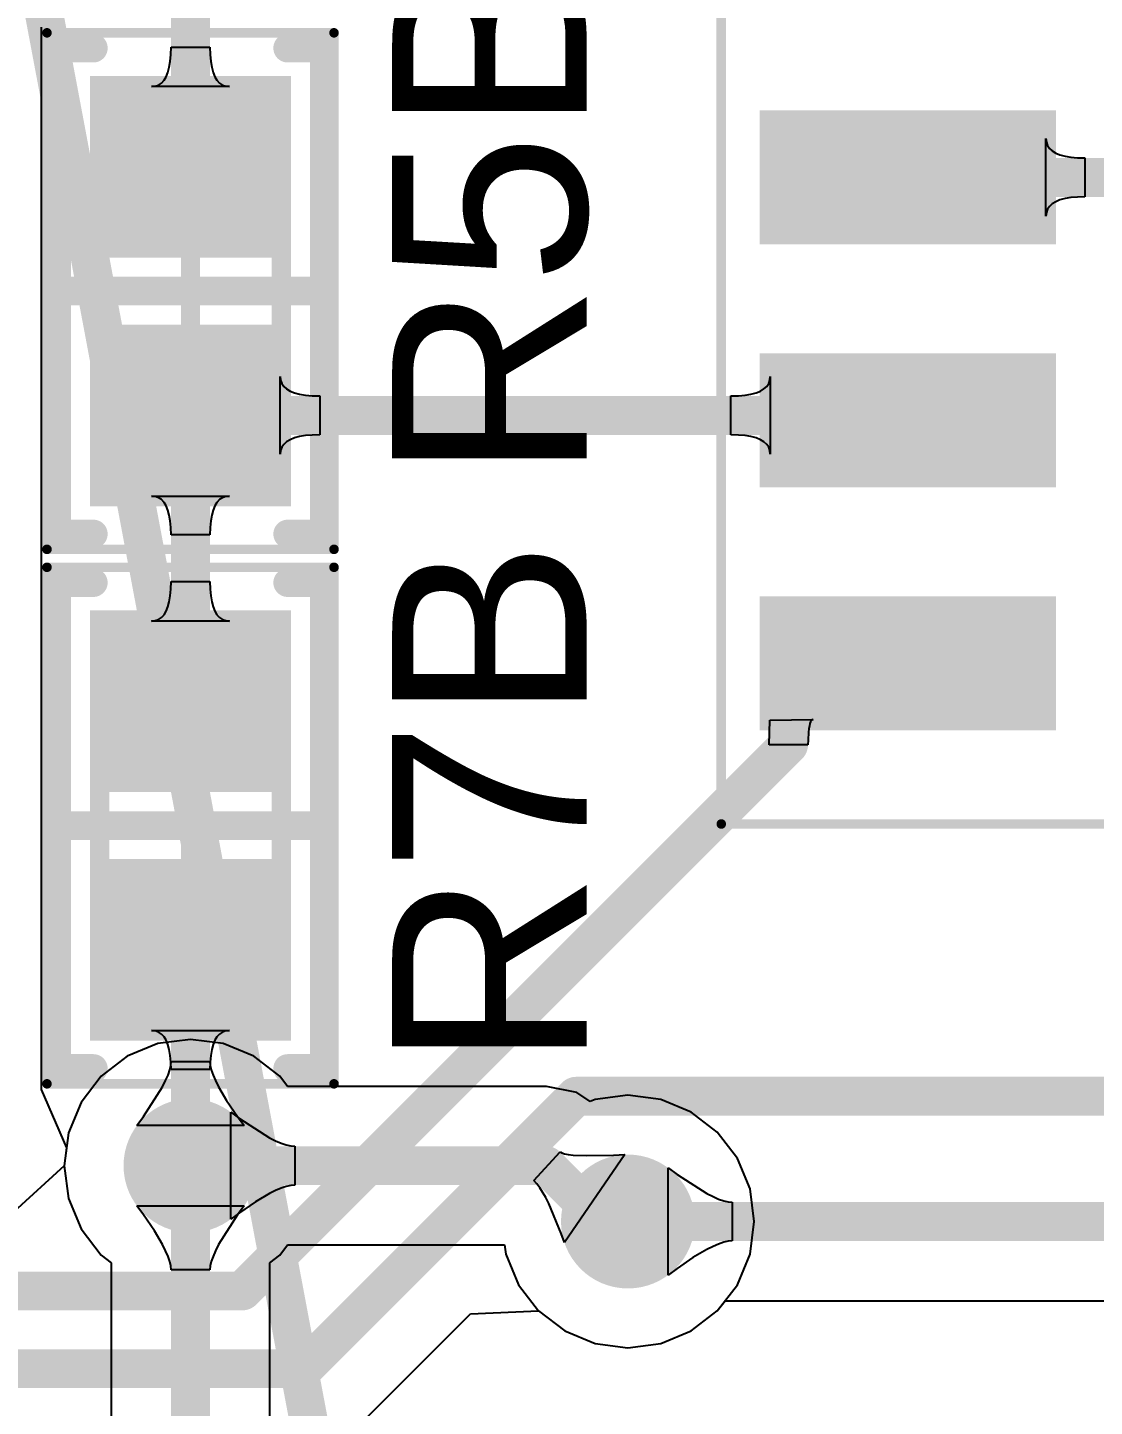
# Model space of a CAD drawing. Header units: inches. Extents: x -0.14 to 3.29, y -0.08 to 7.88.
# Drawn here: x 1.3617 to 1.5812, y 5.9472 to 6.231 of the extents above; entities that cross this region are included whole.
import ezdxf

# ---------------------------------------------------------------- set-up
doc = ezdxf.new("R2010")
doc.units = ezdxf.units.IN
doc.header["$MEASUREMENT"] = 0
for name, color, linetype in [('Bottom Layer', 5, 'Continuous'), ('PCBD Notes', 76, 'Continuous'), ('Top 3D Body', 56, 'Continuous'), ('Top Courtyard', 56, 'Continuous'), ('Top Layer', 1, 'Continuous'), ('Top Overlay', 2, 'Continuous'), ('Top Paste', 8, 'Continuous'), ('Top Solder', 216, 'Continuous'), ('Via Holes', 16, 'Continuous')]:
    doc.layers.add(name, color=color, linetype=linetype)
doc.styles.add('Arial', font='', dxfattribs={"height": 0.2})
doc.styles.get('Arial').set_extended_font_data('Arial')

# ---------------------------------------------------------------- blocks, each defined once
blk = doc.blocks.new('34355DA5_B1DA_47C2_A88A_ECF82120A4F7_258')
at = {"layer": 'Top Layer'}
for points in [[(-0.13583, -0.06181), (-0.13583, -0.03819), (-0.07874, -0.03819), (-0.07874, -0.06181)], [(-0.13583, -0.11181), (-0.13583, -0.08819), (-0.07874, -0.08819), (-0.07874, -0.11181)], [(-0.13583, -0.16181), (-0.13583, -0.13819), (-0.07874, -0.13819), (-0.07874, -0.16181)]]:
    blk.add_hatch(color=1, dxfattribs=at).paths.add_polyline_path(points)
at = {"layer": 'Top Paste'}
for points in [[(-0.13583, -0.06181), (-0.13583, -0.03819), (-0.07874, -0.03819), (-0.07874, -0.06181)], [(-0.13583, -0.11181), (-0.13583, -0.08819), (-0.07874, -0.08819), (-0.07874, -0.11181)], [(-0.13583, -0.16181), (-0.13583, -0.13819), (-0.07874, -0.13819), (-0.07874, -0.16181)]]:
    blk.add_hatch(color=8, dxfattribs=at).paths.add_polyline_path(points)
at = {"layer": 'Top Solder'}
for points in [[(-0.13779, -0.06378), (-0.13779, -0.03622), (-0.07677, -0.03622), (-0.07677, -0.06378)], [(-0.13779, -0.11378), (-0.13779, -0.08622), (-0.07677, -0.08622), (-0.07677, -0.11378)], [(-0.13779, -0.16378), (-0.13779, -0.13622), (-0.07677, -0.13622), (-0.07677, -0.16378)]]:
    blk.add_hatch(color=216, dxfattribs=at).paths.add_polyline_path(points)
at = {"layer": 'Top Courtyard'}
for points in [[(-0.14567, -0.18307, 0.00197, 0.00197, 0), (-0.14567, 0.18307, 0.00197, 0.00197, 0)], [(-0.14567, -0.18307, 0.00197, 0.00197, 0), (0.14567, -0.18307, 0.00197, 0.00197, 0)]]:
    blk.add_lwpolyline(points, format="xyseb", dxfattribs=at)
blk.add_lwpolyline([(-0.14616, -0.18307, 0.000984, 0.000984, 1), (-0.14518, -0.18307, 0.000984, 0.000984, 1)], format="xyseb", close=True, dxfattribs=at)
blk.add_lwpolyline([(-0.14616, -0.18307, 0.000984, 0.000984, 1), (-0.14518, -0.18307, 0.000984, 0.000984, 1)], format="xyseb", close=True, dxfattribs=at)
blk = doc.blocks.new('RES_0603_1608_325')
at = {"layer": 'Top Layer'}
for points in [[(-0.04232, -0.0187), (-0.04232, 0.0187), (-0.00886, 0.0187), (-0.00886, -0.0187)], [(0.00886, -0.0187), (0.00886, 0.0187), (0.04232, 0.0187), (0.04232, -0.0187)]]:
    blk.add_hatch(color=1, dxfattribs=at).paths.add_polyline_path(points)
at = {"layer": 'Top Paste'}
for points in [[(-0.04232, -0.0187), (-0.04232, 0.0187), (-0.00886, 0.0187), (-0.00886, -0.0187)], [(0.00886, -0.0187), (0.00886, 0.0187), (0.04232, 0.0187), (0.04232, -0.0187)]]:
    blk.add_hatch(color=8, dxfattribs=at).paths.add_polyline_path(points)
at = {"layer": 'Top Solder'}
for points in [[(-0.04429, -0.02067), (-0.04429, 0.02067), (-0.00689, 0.02067), (-0.00689, -0.02067)], [(0.00689, -0.02067), (0.00689, 0.02067), (0.04429, 0.02067), (0.04429, -0.02067)]]:
    blk.add_hatch(color=216, dxfattribs=at).paths.add_polyline_path(points)
at = {"layer": 'Top 3D Body'}
for points in [[(0.03445, 0.0187, 0.00394, 0.00394, 0), (-0.03445, 0.0187, 0.00394, 0.00394, 0)], [(-0.03445, -0.0187, 0.00394, 0.00394, 0), (-0.03445, 0.0187, 0.00394, 0.00394, 0)], [(0.03445, -0.0187, 0.00394, 0.00394, 0), (0.03445, 0.0187, 0.00394, 0.00394, 0)], [(0.03445, -0.0187, 0.00394, 0.00394, 0), (-0.03445, -0.0187, 0.00394, 0.00394, 0)]]:
    blk.add_lwpolyline(points, format="xyseb", dxfattribs=at)
for points in [[(-0.03543, 0.0187, 0.00197, 0.00197, 1), (-0.03346, 0.0187, 0.00197, 0.00197, 1)], [(-0.03543, 0.0187, 0.00197, 0.00197, 1), (-0.03346, 0.0187, 0.00197, 0.00197, 1)], [(0.03347, 0.0187, 0.00197, 0.00197, 1), (0.03543, 0.0187, 0.00197, 0.00197, 1)], [(0.03347, 0.0187, 0.00197, 0.00197, 1), (0.03543, 0.0187, 0.00197, 0.00197, 1)], [(-0.03543, -0.0187, 0.00197, 0.00197, 1), (-0.03346, -0.0187, 0.00197, 0.00197, 1)], [(-0.03543, -0.0187, 0.00197, 0.00197, 1), (-0.03346, -0.0187, 0.00197, 0.00197, 1)], [(0.03347, -0.0187, 0.00197, 0.00197, 1), (0.03543, -0.0187, 0.00197, 0.00197, 1)], [(0.03347, -0.0187, 0.00197, 0.00197, 1), (0.03543, -0.0187, 0.00197, 0.00197, 1)]]:
    blk.add_lwpolyline(points, format="xyseb", close=True, dxfattribs=at)
at = {"layer": 'Top Courtyard'}
for points in [[(0.05315, 0.02953, 0.00197, 0.00197, 0), (-0.05315, 0.02953, 0.00197, 0.00197, 0)], [(-0.05315, -0.02953, 0.00197, 0.00197, 0), (-0.05315, 0.02953, 0.00197, 0.00197, 0)], [(0.05315, -0.02953, 0.00197, 0.00197, 0), (0.05315, 0.02953, 0.00197, 0.00197, 0)], [(0, -0.0187, 0.00394, 0.00394, 0), (0, 0.0187, 0.00394, 0.00394, 0)], [(0.0187, 0, 0.00394, 0.00394, 0), (-0.0187, 0, 0.00394, 0.00394, 0)], [(0.05315, -0.02953, 0.00197, 0.00197, 0), (-0.05315, -0.02953, 0.00197, 0.00197, 0)]]:
    blk.add_lwpolyline(points, format="xyseb", dxfattribs=at)
for points in [[(-0.05364, 0.02953, 0.000984, 0.000984, 1), (-0.05266, 0.02953, 0.000984, 0.000984, 1)], [(-0.05364, 0.02953, 0.000984, 0.000984, 1), (-0.05266, 0.02953, 0.000984, 0.000984, 1)], [(0.05266, 0.02953, 0.000984, 0.000984, 1), (0.05364, 0.02953, 0.000984, 0.000984, 1)], [(0.05266, 0.02953, 0.000984, 0.000984, 1), (0.05364, 0.02953, 0.000984, 0.000984, 1)], [(-0.00098, 0.0187, 0.00197, 0.00197, 1), (0.00098, 0.0187, 0.00197, 0.00197, 1)], [(-0.01968, 0, 0.00197, 0.00197, 1), (-0.01772, 0, 0.00197, 0.00197, 1)], [(0.01772, 0, 0.00197, 0.00197, 1), (0.01969, 0, 0.00197, 0.00197, 1)], [(-0.00098, -0.0187, 0.00197, 0.00197, 1), (0.00098, -0.0187, 0.00197, 0.00197, 1)], [(-0.05364, -0.02953, 0.000984, 0.000984, 1), (-0.05266, -0.02953, 0.000984, 0.000984, 1)], [(-0.05364, -0.02953, 0.000984, 0.000984, 1), (-0.05266, -0.02953, 0.000984, 0.000984, 1)], [(0.05266, -0.02953, 0.000984, 0.000984, 1), (0.05364, -0.02953, 0.000984, 0.000984, 1)], [(0.05266, -0.02953, 0.000984, 0.000984, 1), (0.05364, -0.02953, 0.000984, 0.000984, 1)]]:
    blk.add_lwpolyline(points, format="xyseb", close=True, dxfattribs=at)
at = {"layer": 'Top Overlay'}
for points in [[(0.05, 0.02756, 0.00591, 0.00591, 0), (-0.05, 0.02756, 0.00591, 0.00591, 0)], [(-0.05, 0.02, 0.00591, 0.00591, 0), (-0.05, 0.02756, 0.00591, 0.00591, 0)], [(0, -0.02756, 0.00591, 0.00591, 0), (0, 0.02756, 0.00591, 0.00591, 0)], [(0.05, 0.02, 0.00591, 0.00591, 0), (0.05, 0.02756, 0.00591, 0.00591, 0)], [(-0.05, -0.02756, 0.00591, 0.00591, 0), (-0.05, -0.02, 0.00591, 0.00591, 0)], [(0.05, -0.02756, 0.00591, 0.00591, 0), (0.05, -0.02, 0.00591, 0.00591, 0)], [(0.05, -0.02756, 0.00591, 0.00591, 0), (-0.05, -0.02756, 0.00591, 0.00591, 0)]]:
    blk.add_lwpolyline(points, format="xyseb", dxfattribs=at)
for points in [[(-0.05148, 0.02756, 0.00295, 0.00295, 1), (-0.04852, 0.02756, 0.00295, 0.00295, 1)], [(-0.05148, 0.02756, 0.00295, 0.00295, 1), (-0.04852, 0.02756, 0.00295, 0.00295, 1)], [(-0.00148, 0.02756, 0.00295, 0.00295, 1), (0.00148, 0.02756, 0.00295, 0.00295, 1)], [(0.04852, 0.02756, 0.00295, 0.00295, 1), (0.05148, 0.02756, 0.00295, 0.00295, 1)], [(0.04852, 0.02756, 0.00295, 0.00295, 1), (0.05148, 0.02756, 0.00295, 0.00295, 1)], [(-0.05148, 0.02, 0.00295, 0.00295, 1), (-0.04852, 0.02, 0.00295, 0.00295, 1)], [(0.04852, 0.02, 0.00295, 0.00295, 1), (0.05148, 0.02, 0.00295, 0.00295, 1)], [(-0.05148, -0.02, 0.00295, 0.00295, 1), (-0.04852, -0.02, 0.00295, 0.00295, 1)], [(0.04852, -0.02, 0.00295, 0.00295, 1), (0.05148, -0.02, 0.00295, 0.00295, 1)], [(-0.05148, -0.02756, 0.00295, 0.00295, 1), (-0.04852, -0.02756, 0.00295, 0.00295, 1)], [(-0.05148, -0.02756, 0.00295, 0.00295, 1), (-0.04852, -0.02756, 0.00295, 0.00295, 1)], [(-0.00148, -0.02756, 0.00295, 0.00295, 1), (0.00148, -0.02756, 0.00295, 0.00295, 1)], [(0.04852, -0.02756, 0.00295, 0.00295, 1), (0.05148, -0.02756, 0.00295, 0.00295, 1)], [(0.04852, -0.02756, 0.00295, 0.00295, 1), (0.05148, -0.02756, 0.00295, 0.00295, 1)]]:
    blk.add_lwpolyline(points, format="xyseb", close=True, dxfattribs=at)
blk = doc.blocks.new('RES_0603_1608_345')
at = {"layer": 'Top Layer'}
for points in [[(-0.04232, -0.0187), (-0.04232, 0.0187), (-0.00886, 0.0187), (-0.00886, -0.0187)], [(0.00886, -0.0187), (0.00886, 0.0187), (0.04232, 0.0187), (0.04232, -0.0187)]]:
    blk.add_hatch(color=1, dxfattribs=at).paths.add_polyline_path(points)
at = {"layer": 'Top Paste'}
for points in [[(-0.04232, -0.0187), (-0.04232, 0.0187), (-0.00886, 0.0187), (-0.00886, -0.0187)], [(0.00886, -0.0187), (0.00886, 0.0187), (0.04232, 0.0187), (0.04232, -0.0187)]]:
    blk.add_hatch(color=8, dxfattribs=at).paths.add_polyline_path(points)
at = {"layer": 'Top Solder'}
for points in [[(-0.04429, -0.02067), (-0.04429, 0.02067), (-0.00689, 0.02067), (-0.00689, -0.02067)], [(0.00689, -0.02067), (0.00689, 0.02067), (0.04429, 0.02067), (0.04429, -0.02067)]]:
    blk.add_hatch(color=216, dxfattribs=at).paths.add_polyline_path(points)
at = {"layer": 'Top 3D Body'}
for points in [[(0.03445, 0.0187, 0.00394, 0.00394, 0), (-0.03445, 0.0187, 0.00394, 0.00394, 0)], [(-0.03445, -0.0187, 0.00394, 0.00394, 0), (-0.03445, 0.0187, 0.00394, 0.00394, 0)], [(0.03445, -0.0187, 0.00394, 0.00394, 0), (0.03445, 0.0187, 0.00394, 0.00394, 0)], [(0.03445, -0.0187, 0.00394, 0.00394, 0), (-0.03445, -0.0187, 0.00394, 0.00394, 0)]]:
    blk.add_lwpolyline(points, format="xyseb", dxfattribs=at)
for points in [[(-0.03543, 0.0187, 0.00197, 0.00197, 1), (-0.03346, 0.0187, 0.00197, 0.00197, 1)], [(-0.03543, 0.0187, 0.00197, 0.00197, 1), (-0.03346, 0.0187, 0.00197, 0.00197, 1)], [(0.03347, 0.0187, 0.00197, 0.00197, 1), (0.03543, 0.0187, 0.00197, 0.00197, 1)], [(0.03347, 0.0187, 0.00197, 0.00197, 1), (0.03543, 0.0187, 0.00197, 0.00197, 1)], [(-0.03543, -0.0187, 0.00197, 0.00197, 1), (-0.03346, -0.0187, 0.00197, 0.00197, 1)], [(-0.03543, -0.0187, 0.00197, 0.00197, 1), (-0.03346, -0.0187, 0.00197, 0.00197, 1)], [(0.03347, -0.0187, 0.00197, 0.00197, 1), (0.03543, -0.0187, 0.00197, 0.00197, 1)], [(0.03347, -0.0187, 0.00197, 0.00197, 1), (0.03543, -0.0187, 0.00197, 0.00197, 1)]]:
    blk.add_lwpolyline(points, format="xyseb", close=True, dxfattribs=at)
at = {"layer": 'Top Courtyard'}
for points in [[(0.05315, 0.02953, 0.00197, 0.00197, 0), (-0.05315, 0.02953, 0.00197, 0.00197, 0)], [(-0.05315, -0.02953, 0.00197, 0.00197, 0), (-0.05315, 0.02953, 0.00197, 0.00197, 0)], [(0.05315, -0.02953, 0.00197, 0.00197, 0), (0.05315, 0.02953, 0.00197, 0.00197, 0)], [(0, -0.0187, 0.00394, 0.00394, 0), (0, 0.0187, 0.00394, 0.00394, 0)], [(0.0187, 0, 0.00394, 0.00394, 0), (-0.0187, 0, 0.00394, 0.00394, 0)], [(0.05315, -0.02953, 0.00197, 0.00197, 0), (-0.05315, -0.02953, 0.00197, 0.00197, 0)]]:
    blk.add_lwpolyline(points, format="xyseb", dxfattribs=at)
for points in [[(-0.05364, 0.02953, 0.000984, 0.000984, 1), (-0.05266, 0.02953, 0.000984, 0.000984, 1)], [(-0.05364, 0.02953, 0.000984, 0.000984, 1), (-0.05266, 0.02953, 0.000984, 0.000984, 1)], [(0.05266, 0.02953, 0.000984, 0.000984, 1), (0.05364, 0.02953, 0.000984, 0.000984, 1)], [(0.05266, 0.02953, 0.000984, 0.000984, 1), (0.05364, 0.02953, 0.000984, 0.000984, 1)], [(-0.00098, 0.0187, 0.00197, 0.00197, 1), (0.00098, 0.0187, 0.00197, 0.00197, 1)], [(-0.01968, 0, 0.00197, 0.00197, 1), (-0.01772, 0, 0.00197, 0.00197, 1)], [(0.01772, 0, 0.00197, 0.00197, 1), (0.01969, 0, 0.00197, 0.00197, 1)], [(-0.00098, -0.0187, 0.00197, 0.00197, 1), (0.00098, -0.0187, 0.00197, 0.00197, 1)], [(-0.05364, -0.02953, 0.000984, 0.000984, 1), (-0.05266, -0.02953, 0.000984, 0.000984, 1)], [(-0.05364, -0.02953, 0.000984, 0.000984, 1), (-0.05266, -0.02953, 0.000984, 0.000984, 1)], [(0.05266, -0.02953, 0.000984, 0.000984, 1), (0.05364, -0.02953, 0.000984, 0.000984, 1)], [(0.05266, -0.02953, 0.000984, 0.000984, 1), (0.05364, -0.02953, 0.000984, 0.000984, 1)]]:
    blk.add_lwpolyline(points, format="xyseb", close=True, dxfattribs=at)
at = {"layer": 'Top Overlay'}
for points in [[(0.05, 0.02756, 0.00591, 0.00591, 0), (-0.05, 0.02756, 0.00591, 0.00591, 0)], [(-0.05, 0.02, 0.00591, 0.00591, 0), (-0.05, 0.02756, 0.00591, 0.00591, 0)], [(0, -0.02756, 0.00591, 0.00591, 0), (0, 0.02756, 0.00591, 0.00591, 0)], [(0.05, 0.02, 0.00591, 0.00591, 0), (0.05, 0.02756, 0.00591, 0.00591, 0)], [(-0.05, -0.02756, 0.00591, 0.00591, 0), (-0.05, -0.02, 0.00591, 0.00591, 0)], [(0.05, -0.02756, 0.00591, 0.00591, 0), (0.05, -0.02, 0.00591, 0.00591, 0)], [(0.05, -0.02756, 0.00591, 0.00591, 0), (-0.05, -0.02756, 0.00591, 0.00591, 0)]]:
    blk.add_lwpolyline(points, format="xyseb", dxfattribs=at)
for points in [[(-0.05148, 0.02756, 0.00295, 0.00295, 1), (-0.04852, 0.02756, 0.00295, 0.00295, 1)], [(-0.05148, 0.02756, 0.00295, 0.00295, 1), (-0.04852, 0.02756, 0.00295, 0.00295, 1)], [(-0.00148, 0.02756, 0.00295, 0.00295, 1), (0.00148, 0.02756, 0.00295, 0.00295, 1)], [(0.04852, 0.02756, 0.00295, 0.00295, 1), (0.05148, 0.02756, 0.00295, 0.00295, 1)], [(0.04852, 0.02756, 0.00295, 0.00295, 1), (0.05148, 0.02756, 0.00295, 0.00295, 1)], [(-0.05148, 0.02, 0.00295, 0.00295, 1), (-0.04852, 0.02, 0.00295, 0.00295, 1)], [(0.04852, 0.02, 0.00295, 0.00295, 1), (0.05148, 0.02, 0.00295, 0.00295, 1)], [(-0.05148, -0.02, 0.00295, 0.00295, 1), (-0.04852, -0.02, 0.00295, 0.00295, 1)], [(0.04852, -0.02, 0.00295, 0.00295, 1), (0.05148, -0.02, 0.00295, 0.00295, 1)], [(-0.05148, -0.02756, 0.00295, 0.00295, 1), (-0.04852, -0.02756, 0.00295, 0.00295, 1)], [(-0.05148, -0.02756, 0.00295, 0.00295, 1), (-0.04852, -0.02756, 0.00295, 0.00295, 1)], [(-0.00148, -0.02756, 0.00295, 0.00295, 1), (0.00148, -0.02756, 0.00295, 0.00295, 1)], [(0.04852, -0.02756, 0.00295, 0.00295, 1), (0.05148, -0.02756, 0.00295, 0.00295, 1)], [(0.04852, -0.02756, 0.00295, 0.00295, 1), (0.05148, -0.02756, 0.00295, 0.00295, 1)]]:
    blk.add_lwpolyline(points, format="xyseb", close=True, dxfattribs=at)

msp = doc.modelspace()

# ---------------------------------------------------------------- hatches: boundary and pattern name
at = {"layer": 'Bottom Layer'}
h = msp.add_hatch(color=5, dxfattribs=at)
edge = h.paths.add_edge_path()
edge.add_arc((1.3952, 5.99677), 0.01378, 0, 360)
h = msp.add_hatch(color=5, dxfattribs=at)
edge = h.paths.add_edge_path()
edge.add_arc((1.48521, 5.98528), 0.01378, 0, 360)
at = {"layer": 'Top Layer'}
h = msp.add_hatch(color=1, dxfattribs=at)
edge = h.paths.add_edge_path()
edge.add_arc((1.3952, 5.99677), 0.01378, 0, 360)
h = msp.add_hatch(color=1, dxfattribs=at)
edge = h.paths.add_edge_path()
edge.add_arc((1.48521, 5.98528), 0.01378, 0, 360)
at = {"layer": 'Via Holes'}
h = msp.add_hatch(color=7, dxfattribs=at)
edge = h.paths.add_edge_path()
edge.add_arc((1.3952, 5.99677), 0.00689, 0, 360)
h = msp.add_hatch(color=7, dxfattribs=at)
edge = h.paths.add_edge_path()
edge.add_arc((1.48521, 5.98528), 0.00689, 0, 360)

# ---------------------------------------------------------------- linework, layer by layer
at = {"layer": 'Bottom Layer'}
for p, q in [((1.38847, 6.02189), (1.3822, 6.01929)), ((1.3952, 6.02277), (1.38847, 6.02189)), ((1.40193, 6.02189), (1.3952, 6.02277)), ((1.4082, 6.01929), (1.40193, 6.02189)), ((1.3822, 6.01929), (1.37681, 6.01516)), ((1.41358, 6.01516), (1.4082, 6.01929)), ((1.37681, 6.01516), (1.37268, 6.00977)), ((1.41517, 6.01308), (1.41358, 6.01516)), ((1.46842, 6.01308), (1.41517, 6.01308)), ((1.47467, 6.01184), (1.46842, 6.01308)), ((1.47746, 6.00997), (1.47467, 6.01184)), ((1.48521, 6.01128), (1.47848, 6.01039)), ((1.49194, 6.01039), (1.48521, 6.01128)), ((1.37268, 6.00977), (1.37008, 6.0035)), ((1.40347, 5.98575), (1.40347, 6.00779)), ((1.40347, 6.00779), (1.40529, 6.00646)), ((1.47848, 6.01039), (1.47746, 6.00997)), ((1.49821, 6.0078), (1.49194, 6.01039)), ((1.50359, 6.00366), (1.49821, 6.0078)), ((1.40529, 6.00646), (1.41144, 6.00252)), ((1.37008, 6.0035), (1.3692, 5.99677)), ((1.41144, 6.00252), (1.4127, 6.00189)), ((1.50773, 5.99828), (1.50359, 6.00366)), ((1.4127, 6.00189), (1.41386, 6.0014)), ((1.41386, 6.0014), (1.4149, 6.00105)), ((1.4149, 6.00105), (1.41583, 6.00084)), ((1.41583, 6.00084), (1.41665, 6.00077)), ((1.41665, 6.00077), (1.41665, 5.99277)), ((1.46583, 5.99371), (1.47125, 5.9996)), ((1.47125, 5.9996), (1.47159, 5.99939)), ((1.47159, 5.99939), (1.47215, 5.99921)), ((1.47215, 5.99921), (1.47293, 5.99907)), ((1.47293, 5.99907), (1.47393, 5.99896)), ((1.3692, 5.99677), (1.37008, 5.99004)), ((1.48454, 5.99904), (1.47213, 5.98093)), ((1.47393, 5.99896), (1.47659, 5.99885)), ((1.47659, 5.99885), (1.48222, 5.99894)), ((1.48222, 5.99894), (1.48454, 5.99904)), ((1.51032, 5.99201), (1.50773, 5.99828)), ((1.46644, 5.99303), (1.46583, 5.99371)), ((1.41144, 5.99102), (1.40858, 5.98933)), ((1.4127, 5.99165), (1.41144, 5.99102)), ((1.41386, 5.99214), (1.4127, 5.99165)), ((1.4149, 5.99249), (1.41386, 5.99214)), ((1.41583, 5.9927), (1.4149, 5.99249)), ((1.41665, 5.99277), (1.41583, 5.9927)), ((1.46706, 5.99221), (1.46644, 5.99303)), ((1.46831, 5.99019), (1.46706, 5.99221)), ((1.51121, 5.98528), (1.51032, 5.99201)), ((1.37008, 5.99004), (1.37268, 5.98377)), ((1.38551, 5.98668), (1.38418, 5.9885)), ((1.38418, 5.9885), (1.40622, 5.9885)), ((1.40622, 5.9885), (1.40488, 5.98668)), ((1.40858, 5.98933), (1.40529, 5.98709)), ((1.46894, 5.98898), (1.46831, 5.99019)), ((1.47149, 5.9828), (1.46894, 5.98898)), ((1.38776, 5.98338), (1.38551, 5.98668)), ((1.40488, 5.98668), (1.40095, 5.98053)), ((1.40529, 5.98709), (1.40347, 5.98575)), ((1.51032, 5.97855), (1.51121, 5.98528)), ((1.37268, 5.98377), (1.37681, 5.97838)), ((1.38944, 5.98053), (1.38776, 5.98338)), ((1.47213, 5.98093), (1.47149, 5.9828)), ((1.39007, 5.97926), (1.38944, 5.98053)), ((1.39057, 5.97811), (1.39007, 5.97926)), ((1.40032, 5.97926), (1.39983, 5.97811)), ((1.40095, 5.98053), (1.40032, 5.97926)), ((1.41358, 5.97838), (1.41517, 5.98046)), ((1.41517, 5.98046), (1.45984, 5.98046)), ((1.45984, 5.98046), (1.46009, 5.97855)), ((1.37681, 5.97838), (1.37888, 5.97679)), ((1.37888, 5.97679), (1.37888, 5.38438)), ((1.39092, 5.97707), (1.39057, 5.97811)), ((1.39113, 5.97614), (1.39092, 5.97707)), ((1.39948, 5.97707), (1.39927, 5.97614)), ((1.39983, 5.97811), (1.39948, 5.97707)), ((1.41151, 5.97679), (1.41358, 5.97838)), ((1.41151, 5.38438), (1.41151, 5.97679)), ((1.46009, 5.97855), (1.46269, 5.97228)), ((1.50773, 5.97228), (1.51032, 5.97855)), ((1.3912, 5.97532), (1.39113, 5.97614)), ((1.3992, 5.97532), (1.3912, 5.97532)), ((1.39927, 5.97614), (1.3992, 5.97532)), ((1.46269, 5.97228), (1.46682, 5.96689)), ((1.50359, 5.96689), (1.50773, 5.97228)), ((1.46682, 5.96689), (1.47221, 5.96276)), ((1.49821, 5.96276), (1.50359, 5.96689)), ((1.47221, 5.96276), (1.47848, 5.96016)), ((1.49194, 5.96016), (1.49821, 5.96276)), ((1.47848, 5.96016), (1.48521, 5.95928)), ((1.48521, 5.95928), (1.49194, 5.96016))]:
    msp.add_line(p, q, dxfattribs=at)
for points in [[(1.3952, 5.36441, 0.008, 0.008, 0), (1.3952, 5.99677, 0.008, 0.008, 0)], [(1.3952, 5.99677, 0.008, 0.008, 0), (1.46842, 5.99677, 0.008, 0.008, 0)], [(1.46842, 5.99677, 0.008, 0.008, 0), (1.47992, 5.98528, 0.008, 0.008, 0)], [(1.47992, 5.98528, 0.008, 0.008, 0), (1.48521, 5.98528, 0.008, 0.008, 0)]]:
    msp.add_lwpolyline(points, format="xyseb", dxfattribs=at)
for points in [[(1.3932, 5.99677, 0.004, 0.004, 1), (1.3972, 5.99677, 0.004, 0.004, 1)], [(1.3932, 5.99677, 0.004, 0.004, 1), (1.3972, 5.99677, 0.004, 0.004, 1)], [(1.46642, 5.99677, 0.004, 0.004, 1), (1.47042, 5.99677, 0.004, 0.004, 1)], [(1.46642, 5.99677, 0.004, 0.004, 1), (1.47042, 5.99677, 0.004, 0.004, 1)], [(1.47792, 5.98528, 0.004, 0.004, 1), (1.48192, 5.98528, 0.004, 0.004, 1)], [(1.47792, 5.98528, 0.004, 0.004, 1), (1.48192, 5.98528, 0.004, 0.004, 1)], [(1.48321, 5.98528, 0.004, 0.004, 1), (1.48721, 5.98528, 0.004, 0.004, 1)]]:
    msp.add_lwpolyline(points, format="xyseb", close=True, dxfattribs=at)
at = {"layer": 'PCBD Notes'}
msp.add_lwpolyline([(1.08268, 7.73622, 0.00787, 0.00787, 0), (2.06693, 2.5, 0.00787, 0.00787, 0)], format="xyseb", dxfattribs=at)
at = {"layer": 'Top Layer'}
for p, q in [((1.3645, 6.23109), (1.3645, 6.17363)), ((1.39116, 6.22543), (1.3912, 6.22697)), ((1.3912, 6.22697), (1.3992, 6.22697)), ((1.3992, 6.22697), (1.39924, 6.22543)), ((1.39084, 6.22283), (1.39104, 6.22405)), ((1.39104, 6.22405), (1.39116, 6.22543)), ((1.39924, 6.22543), (1.39936, 6.22405)), ((1.39936, 6.22405), (1.39956, 6.22283)), ((1.38976, 6.22015), (1.3902, 6.22088)), ((1.3902, 6.22088), (1.39056, 6.22178)), ((1.39056, 6.22178), (1.39084, 6.22283)), ((1.39956, 6.22283), (1.39984, 6.22178)), ((1.39984, 6.22178), (1.4002, 6.22088)), ((1.4002, 6.22088), (1.40064, 6.22015)), ((1.3872, 6.21885), (1.38796, 6.21894)), ((1.4032, 6.21885), (1.3872, 6.21885)), ((1.38796, 6.21894), (1.38864, 6.21918)), ((1.38864, 6.21918), (1.38924, 6.21959)), ((1.38924, 6.21959), (1.38976, 6.22015)), ((1.40064, 6.22015), (1.40116, 6.21959)), ((1.40116, 6.21959), (1.40176, 6.21918)), ((1.40176, 6.21918), (1.40244, 6.21894)), ((1.40244, 6.21894), (1.4032, 6.21885)), ((1.57122, 6.19216), (1.57122, 6.20816)), ((1.57122, 6.20816), (1.5713, 6.2074)), ((1.5713, 6.2074), (1.57154, 6.20672)), ((1.57154, 6.20672), (1.57194, 6.20612)), ((1.57194, 6.20612), (1.5725, 6.2056)), ((1.5725, 6.2056), (1.57322, 6.20516)), ((1.57322, 6.20516), (1.5741, 6.2048)), ((1.5741, 6.2048), (1.57514, 6.20452)), ((1.57514, 6.20452), (1.57634, 6.20432)), ((1.57634, 6.20432), (1.5777, 6.2042)), ((1.5777, 6.2042), (1.57922, 6.20416)), ((1.57922, 6.20416), (1.57922, 6.19616)), ((1.57322, 6.19516), (1.5725, 6.19472)), ((1.5741, 6.19552), (1.57322, 6.19516)), ((1.57514, 6.1958), (1.5741, 6.19552)), ((1.57634, 6.196), (1.57514, 6.1958)), ((1.5777, 6.19612), (1.57634, 6.196)), ((1.57922, 6.19616), (1.5777, 6.19612)), ((1.5713, 6.19292), (1.57122, 6.19216)), ((1.57154, 6.1936), (1.5713, 6.19292)), ((1.57194, 6.1942), (1.57154, 6.1936)), ((1.5725, 6.19472), (1.57194, 6.1942)), ((1.3645, 6.17363), (1.3645, 6.12245)), ((1.41366, 6.14318), (1.41366, 6.15918)), ((1.41366, 6.15918), (1.41374, 6.15842)), ((1.41374, 6.15842), (1.41398, 6.15774)), ((1.51417, 6.15774), (1.51441, 6.15842)), ((1.51441, 6.15842), (1.51449, 6.15918)), ((1.51449, 6.15918), (1.51449, 6.14318)), ((1.41398, 6.15774), (1.41439, 6.15714)), ((1.41439, 6.15714), (1.41496, 6.15662)), ((1.41496, 6.15662), (1.41569, 6.15618)), ((1.41569, 6.15618), (1.41658, 6.15582)), ((1.41658, 6.15582), (1.41764, 6.15554)), ((1.41764, 6.15554), (1.41886, 6.15534)), ((1.41886, 6.15534), (1.42024, 6.15522)), ((1.42024, 6.15522), (1.42178, 6.15518)), ((1.42178, 6.15518), (1.42178, 6.14718)), ((1.50637, 6.15518), (1.50792, 6.15522)), ((1.50637, 6.14718), (1.50637, 6.15518)), ((1.50792, 6.15522), (1.5093, 6.15534)), ((1.5093, 6.15534), (1.51051, 6.15554)), ((1.51051, 6.15554), (1.51157, 6.15582)), ((1.51157, 6.15582), (1.51246, 6.15618)), ((1.51246, 6.15618), (1.51319, 6.15662)), ((1.51319, 6.15662), (1.51376, 6.15714)), ((1.51376, 6.15714), (1.51417, 6.15774)), ((1.41764, 6.14682), (1.41658, 6.14654)), ((1.41886, 6.14702), (1.41764, 6.14682)), ((1.42024, 6.14714), (1.41886, 6.14702)), ((1.42178, 6.14718), (1.42024, 6.14714)), ((1.50792, 6.14714), (1.50637, 6.14718)), ((1.5093, 6.14702), (1.50792, 6.14714)), ((1.51051, 6.14682), (1.5093, 6.14702)), ((1.51157, 6.14654), (1.51051, 6.14682)), ((1.41374, 6.14394), (1.41366, 6.14318)), ((1.41398, 6.14462), (1.41374, 6.14394)), ((1.41439, 6.14522), (1.41398, 6.14462)), ((1.41496, 6.14574), (1.41439, 6.14522)), ((1.41569, 6.14618), (1.41496, 6.14574)), ((1.41658, 6.14654), (1.41569, 6.14618)), ((1.51246, 6.14618), (1.51157, 6.14654)), ((1.51319, 6.14574), (1.51246, 6.14618)), ((1.51376, 6.14522), (1.51319, 6.14574)), ((1.51417, 6.14462), (1.51376, 6.14522)), ((1.51441, 6.14394), (1.51417, 6.14462)), ((1.51449, 6.14318), (1.51441, 6.14394)), ((1.38796, 6.13449), (1.3872, 6.13457)), ((1.3872, 6.13457), (1.4032, 6.13457)), ((1.38864, 6.13425), (1.38796, 6.13449)), ((1.38924, 6.13385), (1.38864, 6.13425)), ((1.38976, 6.13329), (1.38924, 6.13385)), ((1.3902, 6.13257), (1.38976, 6.13329)), ((1.39056, 6.13169), (1.3902, 6.13257)), ((1.4002, 6.13257), (1.39984, 6.13169)), ((1.40064, 6.13329), (1.4002, 6.13257)), ((1.40116, 6.13385), (1.40064, 6.13329)), ((1.40176, 6.13425), (1.40116, 6.13385)), ((1.40244, 6.13449), (1.40176, 6.13425)), ((1.4032, 6.13457), (1.40244, 6.13449)), ((1.39084, 6.13065), (1.39056, 6.13169)), ((1.39104, 6.12945), (1.39084, 6.13065)), ((1.39956, 6.13065), (1.39936, 6.12945)), ((1.39984, 6.13169), (1.39956, 6.13065)), ((1.39116, 6.12809), (1.39104, 6.12945)), ((1.3912, 6.12657), (1.39116, 6.12809)), ((1.39924, 6.12809), (1.3992, 6.12657)), ((1.39936, 6.12945), (1.39924, 6.12809)), ((1.3992, 6.12657), (1.3912, 6.12657)), ((1.3645, 6.12245), (1.3645, 6.12245)), ((1.3645, 6.12245), (1.3645, 6.12109)), ((1.3645, 6.12109), (1.3645, 6.12109)), ((1.3645, 6.12109), (1.3645, 6.06363)), ((1.39104, 6.11405), (1.39116, 6.11543)), ((1.39116, 6.11543), (1.3912, 6.11697)), ((1.3912, 6.11697), (1.3992, 6.11697)), ((1.3992, 6.11697), (1.39924, 6.11543)), ((1.39924, 6.11543), (1.39936, 6.11405)), ((1.39056, 6.11178), (1.39084, 6.11283)), ((1.39084, 6.11283), (1.39104, 6.11405)), ((1.39936, 6.11405), (1.39956, 6.11283)), ((1.39956, 6.11283), (1.39984, 6.11178)), ((1.38924, 6.10959), (1.38976, 6.11015)), ((1.38976, 6.11015), (1.3902, 6.11088)), ((1.3902, 6.11088), (1.39056, 6.11178)), ((1.39984, 6.11178), (1.4002, 6.11088)), ((1.4002, 6.11088), (1.40064, 6.11015)), ((1.40064, 6.11015), (1.40116, 6.10959)), ((1.3872, 6.10885), (1.38796, 6.10894)), ((1.4032, 6.10885), (1.3872, 6.10885)), ((1.38796, 6.10894), (1.38864, 6.10918)), ((1.38864, 6.10918), (1.38924, 6.10959)), ((1.40116, 6.10959), (1.40176, 6.10918)), ((1.40176, 6.10918), (1.40244, 6.10894)), ((1.40244, 6.10894), (1.4032, 6.10885)), ((1.51425, 6.08337), (1.51437, 6.08847)), ((1.51437, 6.08847), (1.52335, 6.08859)), ((1.52253, 6.08728), (1.52243, 6.0867)), ((1.52265, 6.08775), (1.52253, 6.08728)), ((1.52279, 6.08811), (1.52265, 6.08775)), ((1.52296, 6.08837), (1.52279, 6.08811)), ((1.52314, 6.08853), (1.52296, 6.08837)), ((1.52335, 6.08859), (1.52314, 6.08853)), ((1.52226, 6.08436), (1.52225, 6.08337)), ((1.52235, 6.08602), (1.52226, 6.08436)), ((1.52243, 6.0867), (1.52235, 6.08602)), ((1.52225, 6.08337), (1.51425, 6.08337)), ((1.3645, 6.06363), (1.3645, 6.01245)), ((1.38796, 6.02449), (1.3872, 6.02457)), ((1.3872, 6.02457), (1.4032, 6.02457)), ((1.38864, 6.02425), (1.38796, 6.02449)), ((1.38924, 6.02385), (1.38864, 6.02425)), ((1.38976, 6.02329), (1.38924, 6.02385)), ((1.3902, 6.02257), (1.38976, 6.02329)), ((1.39056, 6.02169), (1.3902, 6.02257)), ((1.4002, 6.02257), (1.39984, 6.02169)), ((1.40064, 6.02329), (1.4002, 6.02257)), ((1.40116, 6.02385), (1.40064, 6.02329)), ((1.40176, 6.02425), (1.40116, 6.02385)), ((1.40244, 6.02449), (1.40176, 6.02425)), ((1.4032, 6.02457), (1.40244, 6.02449)), ((1.39084, 6.02065), (1.39056, 6.02169)), ((1.39104, 6.01945), (1.39084, 6.02065)), ((1.39116, 6.01809), (1.39104, 6.01945)), ((1.39936, 6.01945), (1.39924, 6.01809)), ((1.39956, 6.02065), (1.39936, 6.01945)), ((1.39984, 6.02169), (1.39956, 6.02065)), ((1.39057, 6.01543), (1.39092, 6.01647)), ((1.39092, 6.01647), (1.39113, 6.0174)), ((1.39113, 6.0174), (1.3912, 6.01822)), ((1.3912, 6.01657), (1.39116, 6.01809)), ((1.3912, 6.01822), (1.3992, 6.01822)), ((1.3992, 6.01657), (1.3912, 6.01657)), ((1.3992, 6.01822), (1.39927, 6.0174)), ((1.39924, 6.01809), (1.3992, 6.01657)), ((1.39927, 6.0174), (1.39948, 6.01647)), ((1.39948, 6.01647), (1.39983, 6.01543)), ((1.38944, 6.01301), (1.39007, 6.01428)), ((1.39007, 6.01428), (1.39057, 6.01543)), ((1.39983, 6.01543), (1.40032, 6.01428)), ((1.40032, 6.01428), (1.40095, 6.01301)), ((1.3645, 6.01245), (1.3645, 6.01245)), ((1.3645, 6.01245), (1.36968, 6.00045)), ((1.38551, 6.00686), (1.38944, 6.01301)), ((1.40095, 6.01301), (1.40264, 6.01016)), ((1.40264, 6.01016), (1.40488, 6.00686)), ((1.38418, 6.00504), (1.38551, 6.00686)), ((1.40622, 6.00504), (1.38418, 6.00504)), ((1.40488, 6.00686), (1.40622, 6.00504)), ((1.36968, 6.00045), (1.3692, 5.99677)), ((1.3692, 5.99677), (1.35886, 5.9873)), ((1.49348, 5.97426), (1.49348, 5.9963)), ((1.49348, 5.9963), (1.4953, 5.99496)), ((1.4953, 5.99496), (1.50145, 5.99103)), ((1.50145, 5.99103), (1.50271, 5.9904)), ((1.50271, 5.9904), (1.50387, 5.98991)), ((1.50387, 5.98991), (1.50491, 5.98956)), ((1.50491, 5.98956), (1.50584, 5.98935)), ((1.50584, 5.98935), (1.50666, 5.98928)), ((1.50666, 5.98928), (1.50666, 5.98128)), ((1.50145, 5.97952), (1.49859, 5.97784)), ((1.50271, 5.98016), (1.50145, 5.97952)), ((1.50387, 5.98065), (1.50271, 5.98016)), ((1.50491, 5.981), (1.50387, 5.98065)), ((1.50584, 5.98121), (1.50491, 5.981)), ((1.50666, 5.98128), (1.50584, 5.98121)), ((1.49859, 5.97784), (1.4953, 5.97559)), ((1.4953, 5.97559), (1.49348, 5.97426)), ((1.50359, 5.96689), (1.50518, 5.96896)), ((1.50518, 5.96896), (1.69981, 5.96896)), ((1.43, 5.94346), (1.45282, 5.96628)), ((1.45282, 5.96628), (1.46682, 5.96689)), ((1.46682, 5.96689), (1.47221, 5.96276)), ((1.49821, 5.96276), (1.50359, 5.96689)), ((1.47221, 5.96276), (1.47848, 5.96016)), ((1.49194, 5.96016), (1.49821, 5.96276)), ((1.47848, 5.96016), (1.48521, 5.95928)), ((1.48521, 5.95928), (1.49194, 5.96016))]:
    msp.add_line(p, q, dxfattribs=at)
for points in [[(1.3952, 6.20236, 0.008, 0.008, 0), (1.3952, 6.26118, 0.008, 0.008, 0)], [(1.5428, 6.20016, 0.008, 0.008, 0), (1.65008, 6.20016, 0.008, 0.008, 0)], [(1.3952, 6.09236, 0.008, 0.008, 0), (1.3952, 6.15118, 0.008, 0.008, 0)], [(1.3952, 6.15118, 0.008, 0.008, 0), (1.54177, 6.15118, 0.008, 0.008, 0)], [(1.54177, 6.15118, 0.008, 0.008, 0), (1.5428, 6.15016, 0.008, 0.008, 0)], [(1.51825, 6.09235, 0.008, 0.008, 0), (1.52606, 6.10016, 0.008, 0.008, 0)], [(1.52606, 6.10016, 0.008, 0.008, 0), (1.5428, 6.10016, 0.008, 0.008, 0)], [(1.51825, 6.08337, 0.008, 0.008, 0), (1.51825, 6.09235, 0.008, 0.008, 0)], [(1.40587, 5.97099, 0.008, 0.008, 0), (1.51825, 6.08337, 0.008, 0.008, 0)], [(1.3952, 5.99677, 0.008, 0.008, 0), (1.3952, 6.04118, 0.008, 0.008, 0)], [(1.41846, 5.95499, 0.008, 0.008, 0), (1.47453, 6.01106, 0.008, 0.008, 0)], [(1.47453, 6.01106, 0.008, 0.008, 0), (1.65153, 6.01106, 0.008, 0.008, 0)], [(1.48521, 5.98528, 0.008, 0.008, 0), (1.69981, 5.98528, 0.008, 0.008, 0)], [(1.14436, 5.97099, 0.008, 0.008, 0), (1.40587, 5.97099, 0.008, 0.008, 0)], [(1.18058, 5.95499, 0.008, 0.008, 0), (1.41846, 5.95499, 0.008, 0.008, 0)]]:
    msp.add_lwpolyline(points, format="xyseb", dxfattribs=at)
for points in [[(1.3932, 6.20236, 0.004, 0.004, 1), (1.3972, 6.20236, 0.004, 0.004, 1)], [(1.5408, 6.20016, 0.004, 0.004, 1), (1.5448, 6.20016, 0.004, 0.004, 1)], [(1.3932, 6.15118, 0.004, 0.004, 1), (1.3972, 6.15118, 0.004, 0.004, 1)], [(1.3932, 6.15118, 0.004, 0.004, 1), (1.3972, 6.15118, 0.004, 0.004, 1)], [(1.53977, 6.15118, 0.004, 0.004, 1), (1.54377, 6.15118, 0.004, 0.004, 1)], [(1.53977, 6.15118, 0.004, 0.004, 1), (1.54377, 6.15118, 0.004, 0.004, 1)], [(1.5408, 6.15016, 0.004, 0.004, 1), (1.5448, 6.15016, 0.004, 0.004, 1)], [(1.52406, 6.10016, 0.004, 0.004, 1), (1.52806, 6.10016, 0.004, 0.004, 1)], [(1.52406, 6.10016, 0.004, 0.004, 1), (1.52806, 6.10016, 0.004, 0.004, 1)], [(1.5408, 6.10016, 0.004, 0.004, 1), (1.5448, 6.10016, 0.004, 0.004, 1)], [(1.3932, 6.09236, 0.004, 0.004, 1), (1.3972, 6.09236, 0.004, 0.004, 1)], [(1.51625, 6.09235, 0.004, 0.004, 1), (1.52025, 6.09235, 0.004, 0.004, 1)], [(1.51625, 6.09235, 0.004, 0.004, 1), (1.52025, 6.09235, 0.004, 0.004, 1)], [(1.51625, 6.08337, 0.004, 0.004, 1), (1.52025, 6.08337, 0.004, 0.004, 1)], [(1.51625, 6.08337, 0.004, 0.004, 1), (1.52025, 6.08337, 0.004, 0.004, 1)], [(1.3932, 6.04118, 0.004, 0.004, 1), (1.3972, 6.04118, 0.004, 0.004, 1)], [(1.47253, 6.01106, 0.004, 0.004, 1), (1.47653, 6.01106, 0.004, 0.004, 1)], [(1.47253, 6.01106, 0.004, 0.004, 1), (1.47653, 6.01106, 0.004, 0.004, 1)], [(1.3932, 5.99677, 0.004, 0.004, 1), (1.3972, 5.99677, 0.004, 0.004, 1)], [(1.48321, 5.98528, 0.004, 0.004, 1), (1.48721, 5.98528, 0.004, 0.004, 1)], [(1.40387, 5.97099, 0.004, 0.004, 1), (1.40787, 5.97099, 0.004, 0.004, 1)], [(1.40387, 5.97099, 0.004, 0.004, 1), (1.40787, 5.97099, 0.004, 0.004, 1)], [(1.41646, 5.95499, 0.004, 0.004, 1), (1.42046, 5.95499, 0.004, 0.004, 1)], [(1.41646, 5.95499, 0.004, 0.004, 1), (1.42046, 5.95499, 0.004, 0.004, 1)]]:
    msp.add_lwpolyline(points, format="xyseb", close=True, dxfattribs=at)

# ---------------------------------------------------------------- block references
msp.add_blockref('34355DA5_B1DA_47C2_A88A_ECF82120A4F7_258', (1.65008, 6.25016))
at = {"rotation": 270}
for name, p in [('RES_0603_1608_345', (1.3952, 6.17677)), ('RES_0603_1608_325', (1.3952, 6.06677))]:
    msp.add_blockref(name, p, dxfattribs=at)

# ---------------------------------------------------------------- texts
at = {"layer": 'Top Overlay', "style": 'Arial'}
for s, p in [('R5B', (1.47669, 6.13779)), ('R7B', (1.47669, 6.01677))]:
    msp.add_text(s, height=0.04, rotation=90, dxfattribs=at).set_placement(p)

doc.saveas('drawing.dxf')
